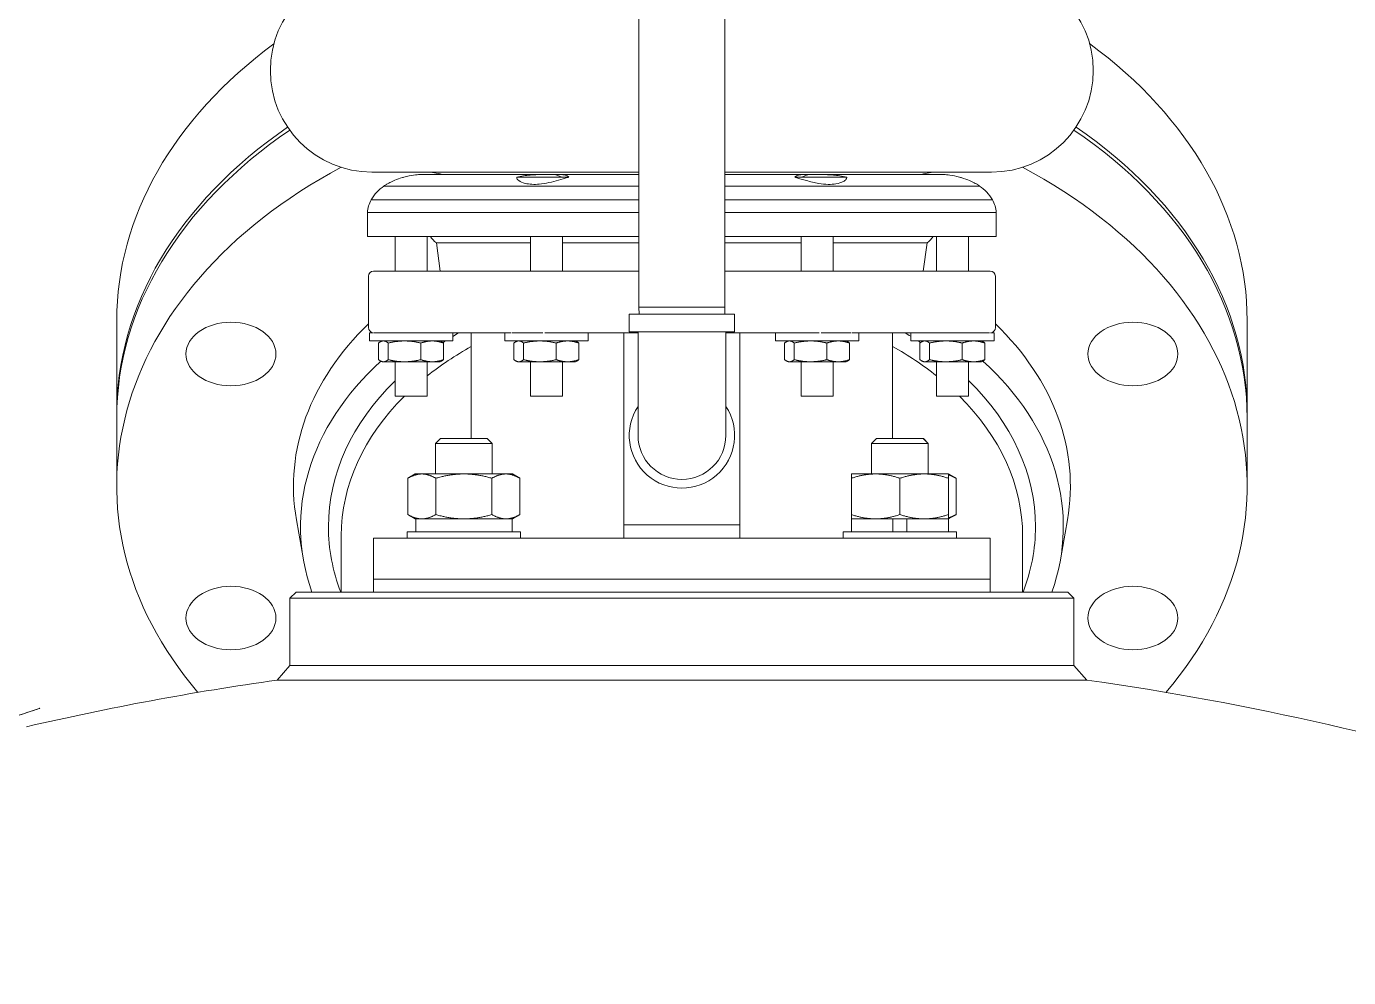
# Model space of a CAD drawing. Header units: inches. Extents: x 12 to 318, y 5 to 204.
# Drawn here: x 48.15 to 61.02, y 96.67 to 105.93 of the extents above; entities that cross this region are included whole.
import ezdxf

# ---------------------------------------------------------------- set-up
doc = ezdxf.new("R2010")
doc.units = ezdxf.units.IN
doc.header["$LTSCALE"] = 9.5
doc.header["$MEASUREMENT"] = 0
doc.layers.add('Visible', color=7, linetype='Continuous', lineweight=18)

msp = doc.modelspace()

# ---------------------------------------------------------------- linework, layer by layer
at = {"layer": 'Visible'}
for p, q in [((54.111159, 106.094912), (54.111159, 103.194124)), ((54.948462, 106.094912), (54.948462, 103.194124)), ((54.111159, 104.508959), (51.51369, 104.508959)), ((54.111159, 104.485979), (52.001794, 104.485979)), ((57.543114, 104.508959), (54.948462, 104.508959)), ((57.055011, 104.485979), (54.948462, 104.485979)), ((54.111159, 104.37263), (51.630421, 104.37263)), ((52.923469, 104.459239), (53.361634, 104.459239)), ((53.361634, 104.459239), (53.429386, 104.459239)), ((57.426383, 104.37263), (54.948462, 104.37263)), ((55.627418, 104.459239), (55.69517, 104.459239)), ((55.69517, 104.459239), (56.133336, 104.459239)), ((54.111159, 104.240552), (51.506158, 104.240552)), ((57.550647, 104.240552), (54.948462, 104.240552)), ((54.111159, 104.114177), (51.469494, 104.114177)), ((51.469494, 103.883479), (51.469494, 104.114177)), ((57.587311, 104.114177), (54.948462, 104.114177)), ((57.587311, 103.883479), (57.587311, 104.114177)), ((54.111159, 103.883479), (51.469494, 103.883479)), ((51.738244, 103.883479), (51.738244, 103.544912)), ((52.050744, 103.883479), (52.050744, 103.544912)), ((53.055198, 103.883479), (53.055198, 103.544912)), ((53.367698, 103.883479), (53.367698, 103.544912)), ((57.587311, 103.883479), (54.948462, 103.883479)), ((55.689106, 103.883479), (55.689106, 103.544912)), ((56.001606, 103.883479), (56.001606, 103.544912)), ((57.006061, 103.883479), (57.006061, 103.544912)), ((57.318561, 103.883479), (57.318561, 103.544912)), ((53.055198, 103.821651), (52.141451, 103.821651)), ((52.178505, 103.544912), (52.141451, 103.821651)), ((54.111159, 103.821651), (53.367698, 103.821651)), ((55.689106, 103.821651), (54.948462, 103.821651)), ((56.915353, 103.821651), (56.001606, 103.821651)), ((56.8783, 103.544912), (56.915353, 103.821651)), ((51.479811, 103.494912), (51.479811, 102.994912)), ((51.529811, 103.544912), (54.111159, 103.544912)), ((54.948462, 103.544912), (57.529811, 103.544912)), ((57.579811, 103.494912), (57.579811, 102.994912)), ((54.111159, 103.194124), (54.948462, 103.194124)), ((54.113287, 103.126014), (54.111159, 103.194124)), ((54.946334, 103.126014), (54.948462, 103.194124)), ((49.029811, 102.159912), (49.029811, 103.065892)), ((55.042409, 103.126014), (54.017212, 103.126014)), ((54.017212, 102.955148), (54.017212, 103.126014)), ((55.042409, 102.955148), (55.042409, 103.126014)), ((60.029811, 102.159912), (60.029811, 103.065892)), ((51.488494, 102.945479), (51.52729, 102.945479)), ((51.488494, 102.865479), (51.488494, 102.945479)), ((52.868139, 102.944912), (51.535852, 102.944912)), ((52.300494, 102.865479), (52.300494, 102.944912)), ((52.479811, 102.944912), (52.479811, 101.914006)), ((52.805448, 102.865479), (52.805448, 102.944912)), ((52.878825, 102.945479), (53.17577, 102.945479)), ((54.102645, 102.944912), (53.195027, 102.944912)), ((53.617448, 102.865479), (53.617448, 102.944912)), ((53.964811, 102.944912), (53.964811, 101.074912)), ((55.042409, 102.955148), (54.017212, 102.955148)), ((54.102645, 102.535463), (54.102645, 102.955148)), ((54.956976, 102.535463), (54.956976, 102.955148)), ((55.86487, 102.944912), (54.956976, 102.944912)), ((55.094811, 102.944912), (55.094811, 101.074912)), ((55.439356, 102.865479), (55.439356, 102.944912)), ((55.884483, 102.945479), (56.175544, 102.945479)), ((57.524154, 102.944912), (56.186596, 102.944912)), ((56.251356, 102.865479), (56.251356, 102.944912)), ((56.579811, 102.944912), (56.579811, 101.914006)), ((56.756311, 102.865479), (56.756311, 102.944912)), ((57.532725, 102.945479), (57.568311, 102.945479)), ((57.568311, 102.865479), (57.568311, 102.945479)), ((51.488494, 102.865479), (52.300494, 102.865479)), ((51.577958, 102.682786), (51.577958, 102.845172)), ((51.612994, 102.865479), (51.600353, 102.859585)), ((51.672224, 102.682786), (51.672224, 102.845172)), ((51.98876, 102.682786), (51.98876, 102.845172)), ((52.175994, 102.865479), (52.188635, 102.859585)), ((52.211029, 102.682786), (52.211029, 102.845172)), ((52.805448, 102.865479), (53.617448, 102.865479)), ((52.894912, 102.682786), (52.894912, 102.845172)), ((52.929948, 102.865479), (52.917307, 102.859585)), ((52.989179, 102.682786), (52.989179, 102.845172)), ((53.305714, 102.682786), (53.305714, 102.845172)), ((53.492948, 102.865479), (53.505589, 102.859585)), ((53.527983, 102.682786), (53.527983, 102.845172)), ((55.439356, 102.865479), (56.251356, 102.865479)), ((55.528821, 102.682786), (55.528821, 102.845172)), ((55.563856, 102.865479), (55.551215, 102.859585)), ((55.623087, 102.682786), (55.623087, 102.845172)), ((55.939623, 102.682786), (55.939623, 102.845172)), ((56.126856, 102.865479), (56.139497, 102.859585)), ((56.161892, 102.682786), (56.161892, 102.845172)), ((56.756311, 102.865479), (57.568311, 102.865479)), ((56.845775, 102.682786), (56.845775, 102.845172)), ((56.880811, 102.865479), (56.86817, 102.859585)), ((56.940041, 102.682786), (56.940041, 102.845172)), ((57.256577, 102.682786), (57.256577, 102.845172)), ((57.443811, 102.865479), (57.456451, 102.859585)), ((57.478846, 102.682786), (57.478846, 102.845172)), ((51.612994, 102.662479), (51.600353, 102.668374)), ((52.175994, 102.662479), (52.188635, 102.668374)), ((52.929948, 102.662479), (52.917307, 102.668374)), ((53.492948, 102.662479), (53.505589, 102.668374)), ((55.563856, 102.662479), (55.551215, 102.668374)), ((56.126856, 102.662479), (56.139497, 102.668374)), ((56.880811, 102.662479), (56.86817, 102.668374)), ((57.443811, 102.662479), (57.456451, 102.668374)), ((51.612994, 102.662479), (51.625091, 102.662479)), ((51.625091, 102.662479), (51.830492, 102.662479)), ((51.738244, 102.662479), (51.738244, 102.328479)), ((51.830492, 102.662479), (52.099895, 102.662479)), ((52.050744, 102.662479), (52.050744, 102.328479)), ((52.099895, 102.662479), (52.175994, 102.662479)), ((52.929948, 102.662479), (52.942046, 102.662479)), ((52.942046, 102.662479), (53.147446, 102.662479)), ((53.055198, 102.662479), (53.055198, 102.328479)), ((53.147446, 102.662479), (53.416849, 102.662479)), ((53.367698, 102.662479), (53.367698, 102.328479)), ((53.416849, 102.662479), (53.492948, 102.662479)), ((55.563856, 102.662479), (55.575954, 102.662479)), ((55.575954, 102.662479), (55.781355, 102.662479)), ((55.689106, 102.662479), (55.689106, 102.328479)), ((55.781355, 102.662479), (56.050757, 102.662479)), ((56.001606, 102.662479), (56.001606, 102.328479)), ((56.050757, 102.662479), (56.126856, 102.662479)), ((56.880811, 102.662479), (56.892908, 102.662479)), ((56.892908, 102.662479), (57.098309, 102.662479)), ((57.006061, 102.662479), (57.006061, 102.328479)), ((57.098309, 102.662479), (57.367711, 102.662479)), ((57.318561, 102.662479), (57.318561, 102.328479)), ((57.367711, 102.662479), (57.443811, 102.662479)), ((54.102645, 102.535463), (54.102645, 101.944912)), ((54.956976, 101.944912), (54.956976, 102.535463)), ((51.738244, 102.328479), (52.050744, 102.328479)), ((53.055198, 102.328479), (53.367698, 102.328479)), ((55.689106, 102.328479), (56.001606, 102.328479)), ((57.006061, 102.328479), (57.318561, 102.328479)), ((49.029811, 102.117485), (49.029811, 101.452805)), ((60.029811, 102.117485), (60.029811, 101.452805)), ((52.180562, 101.914006), (52.13222, 101.865703)), ((52.180562, 101.914006), (52.635059, 101.914006)), ((52.635059, 101.914006), (52.683401, 101.865703)), ((56.423562, 101.914006), (56.37522, 101.865703)), ((56.423562, 101.914006), (56.878059, 101.914006)), ((56.878059, 101.914006), (56.926401, 101.865703)), ((56.878059, 101.914006), (56.879059, 101.914006)), ((56.879059, 101.914006), (56.927401, 101.865703)), ((52.683401, 101.865703), (52.13222, 101.865703)), ((52.13222, 101.570404), (52.13222, 101.865703)), ((52.683401, 101.570404), (52.683401, 101.865703)), ((56.926401, 101.865703), (56.37522, 101.865703)), ((56.37522, 101.570404), (56.37522, 101.865703)), ((56.926401, 101.570404), (56.926401, 101.865703)), ((56.927401, 101.865703), (56.926401, 101.865703)), ((56.927401, 101.570404), (56.927401, 101.865703)), ((51.862283, 101.528207), (51.86229, 101.528211)), ((51.862283, 101.175101), (51.862283, 101.528207)), ((51.93537, 101.570404), (51.86229, 101.528211)), ((51.99867, 101.570404), (51.93537, 101.570404)), ((52.407821, 101.570404), (51.99867, 101.570404)), ((52.135057, 101.175101), (52.135057, 101.528207)), ((52.816962, 101.570404), (52.407821, 101.570404)), ((52.680585, 101.175101), (52.680585, 101.528207)), ((52.880251, 101.570404), (52.816962, 101.570404)), ((52.880251, 101.570404), (52.953331, 101.528211)), ((52.953338, 101.175101), (52.953338, 101.528207)), ((56.178363, 101.175101), (56.178363, 101.528207)), ((56.414599, 101.570404), (56.17837, 101.570404)), ((56.178376, 101.175101), (56.178376, 101.528207)), ((56.88704, 101.570404), (56.414599, 101.570404)), ((56.650823, 101.175101), (56.650823, 101.528207)), ((57.123251, 101.570404), (56.88704, 101.570404)), ((57.124251, 101.570404), (57.123251, 101.570404)), ((57.123258, 101.175101), (57.123258, 101.528207)), ((57.124251, 101.570404), (57.197331, 101.528211)), ((57.197338, 101.175101), (57.197338, 101.528207)), ((50.846652, 100.734609), (50.778412, 101.124619)), ((51.86229, 101.175097), (51.862283, 101.175101)), ((51.93537, 101.132904), (51.86229, 101.175097)), ((51.93537, 101.132904), (51.99867, 101.132904)), ((51.94136, 101.132904), (51.94136, 101.007904)), ((51.941363, 101.132904), (51.941363, 101.007904)), ((51.99867, 101.132904), (52.407821, 101.132904)), ((52.407821, 101.132904), (52.816962, 101.132904)), ((52.816962, 101.132904), (52.880251, 101.132904)), ((52.879162, 101.132904), (52.879162, 101.007904)), ((52.880251, 101.132904), (52.953331, 101.175097)), ((56.17837, 101.132904), (56.414599, 101.132904)), ((56.179459, 101.132904), (56.179459, 101.007904)), ((56.414599, 101.132904), (56.88704, 101.132904)), ((56.58302, 101.132904), (56.58302, 101.007904)), ((56.718622, 101.132904), (56.718622, 101.007904)), ((56.88704, 101.132904), (57.123251, 101.132904)), ((57.122162, 101.132904), (57.122162, 101.007904)), ((57.123251, 101.132904), (57.124251, 101.132904)), ((57.124251, 101.132904), (57.197331, 101.175097)), ((58.21297, 100.734609), (58.281209, 101.124619)), ((52.958992, 101.007904), (51.856629, 101.007904)), ((51.856629, 101.007904), (51.856629, 100.944912)), ((52.958992, 101.007904), (52.958992, 100.944912)), ((53.964811, 101.074912), (53.964811, 100.944912)), ((55.094811, 101.074912), (53.964811, 101.074912)), ((55.094811, 101.074912), (55.094811, 100.944912)), ((57.201992, 101.007904), (56.099629, 101.007904)), ((56.099629, 101.007904), (56.099629, 100.944912)), ((57.201992, 101.007904), (57.201992, 100.944912)), ((51.214811, 100.968437), (51.214811, 100.419912)), ((51.529811, 100.944912), (51.529811, 100.544912)), ((51.529811, 100.944912), (52.529811, 100.944912)), ((52.529811, 100.944912), (56.529811, 100.944912)), ((55.094811, 100.944912), (53.964811, 100.944912)), ((56.529811, 100.944912), (57.529811, 100.944912)), ((57.529811, 100.544912), (57.529811, 100.944912)), ((57.844811, 100.968437), (57.844811, 100.419912)), ((52.529811, 100.544912), (51.529811, 100.544912)), ((51.529811, 100.544912), (51.529811, 100.419912)), ((51.529811, 100.544912), (52.529811, 100.544912)), ((52.529811, 100.544912), (56.529811, 100.544912)), ((52.529811, 100.544912), (56.529811, 100.544912)), ((57.529811, 100.544912), (56.529811, 100.544912)), ((56.529811, 100.544912), (57.529811, 100.544912)), ((57.529811, 100.419912), (57.529811, 100.544912)), ((50.774811, 100.419912), (50.714811, 100.359912)), ((58.344811, 100.359912), (50.714811, 100.359912)), ((50.714811, 100.359912), (50.714811, 99.705594)), ((50.774811, 100.419912), (51.586383, 100.419912)), ((52.198232, 100.419912), (51.586383, 100.419912)), ((52.198232, 100.419912), (56.861389, 100.419912)), ((57.473238, 100.419912), (56.861389, 100.419912)), ((57.473238, 100.419912), (58.284811, 100.419912)), ((58.284811, 100.419912), (58.344811, 100.359912)), ((58.344811, 100.359912), (58.344811, 99.705594)), ((50.714811, 99.705594), (50.590998, 99.563405)), ((50.714811, 99.705594), (51.832198, 99.705594)), ((51.832198, 99.705594), (58.344811, 99.705594)), ((58.344811, 99.705594), (58.468623, 99.563405)), ((51.74465, 99.563405), (50.590998, 99.563405)), ((58.468623, 99.563405), (51.74465, 99.563405))]:
    msp.add_line(p, q, dxfattribs=at)
for centre, radius, start, end in [((51.51369, 105.497972), 0.989013, 90, 270), ((57.543114, 105.497972), 0.989013, 270, 90), ((52.044918, 104.005846), 0.503113, 72.6161322, 90), ((57.011887, 104.005846), 0.503113, 90, 107.3838678), ((51.88438, 104.009201), 0.443368, 124.9453408, 148.5468033), ((51.953318, 103.934424), 0.544322, 123.2693246, 126.3850961), ((57.103486, 103.934424), 0.544322, 53.6149039, 56.7306754), ((57.172424, 104.009201), 0.443368, 31.4531967, 55.0546592), ((51.758007, 104.098979), 0.288913, 150.6582796, 176.9846737), ((57.298798, 104.098979), 0.288913, 3.0153263, 29.3417204), ((52.208162, 103.941884), 0.1375, 205.1354813, 240.9760883), ((56.848642, 103.941884), 0.1375, 299.0239117, 334.8645187), ((51.529811, 103.494912), 0.05, 90, 180), ((57.529811, 103.494912), 0.05, 0, 90), ((51.529811, 102.994912), 0.05, 180, 261.3597917), ((57.529811, 102.994912), 0.05, 278.6402083, 0), ((54.529811, 101.944912), 0.512598, 146.4426902, 33.5573098), ((54.529811, 101.944912), 0.427165, 180, 0), ((54.529811, 71.647692), 28.192219, 98.0312245, 103.0763399), ((54.529811, 71.647692), 28.192219, 62.5561831, 81.9687755)]:
    msp.add_arc(centre, radius, start, end, dxfattribs=at)
for centre, major_axis, ratio, start_param, end_param in [((54.529811, 103.065892), (-5.5, 0), 0.707106781, 5.51897422, 6.283185307), ((54.529811, 103.065892), (5.5, 0), 0.707106781, 0, 0.765137086), ((54.529811, 102.159912), (-5.5, 0), 0.707106781, 5.48447291, 6.28863988), ((54.529811, 102.117485), (-5.5, 0), 0.707106781, 5.479400755, 6.283185307), ((54.529811, 102.117485), (5.5, 0), 0.707106781, 0, 0.804260914), ((54.529811, 102.159912), (5.5, 0), 0.707106781, 6.277730735, 7.08238662), ((54.529811, 101.452805), (-5.5, 0), 0.707106781, 5.359541835, 6.826032054), ((53.265098, 103.775602), (0, 0.710378), 0.5, 6.007935257, 6.283185307), ((55.791706, 103.775602), (0, 0.710378), 0.5, 0, 0.27525005), ((54.529811, 101.452805), (5.5, 0), 0.707106781, 5.74033856, 7.207068889), ((54.529811, 101.452805), (-3.78, 0), 0.707106781, 5.383762449, 5.38415928), ((54.529811, 101.452805), (-3.78, 0), 0.707106781, 4.040618681, 4.04190042), ((54.529811, 101.452805), (-3.78, 0), 0.707106781, 5.651237282, 6.406280498), ((54.529811, 101.056825), (-3.44, 0), 0.707106781, 5.394555475, 5.417419681), ((54.529811, 101.056825), (-3.44, 0), 0.707106781, 4.008432957, 4.030222486), ((54.529811, 101.452805), (3.78, 0), 0.707106781, 6.160090117, 6.915133333), ((54.529811, 100.968437), (3.315, 0), 0.707106781, 2.237502953, 2.415588453), ((54.529811, 101.056825), (-3.44, 0), 0.707106781, 5.444816738, 5.454440933), ((54.529811, 100.968437), (3.315, 0), 0.707106781, 0.727283189, 0.9040897), ((54.529811, 101.056825), (-3.44, 0), 0.707106781, 3.97091942, 3.979961223), ((54.529811, 101.056825), (-3.711241, 0), 0.707106781, 5.622005729, 6.528337156), ((54.529811, 101.056825), (3.711241, 0), 0.707106781, 6.038033459, 6.944790634), ((54.529811, 101.056825), (-3.44, 0), 0.707106781, 5.659106869, 6.283185307), ((54.529811, 101.056825), (3.44, 0), 0.707106781, 0, 0.62547836), ((54.529811, 100.968437), (-3.315, 0), 0.707106781, 5.664200947, 6.283185307), ((54.529811, 100.968437), (3.315, 0), 0.707106781, 0, 0.61898436), ((54.529811, 101.056825), (-3.44, 0), 0.707106781, 0, 0.264928829), ((54.529811, 101.056825), (3.44, 0), 0.707106781, 6.018256478, 6.283185307)]:
    msp.add_ellipse(centre, major_axis=major_axis, ratio=ratio, start_param=start_param, end_param=end_param, dxfattribs=at)
for centre, major_axis in [((50.141383, 102.738146), (0.4375, 0)), ((58.918238, 102.738146), (0.4375, 0)), ((50.141383, 100.167464), (-0.4375, 0)), ((58.918238, 100.167464), (-0.4375, 0))]:
    msp.add_ellipse(centre, major_axis=major_axis, ratio=0.707106781, dxfattribs=at)
for points, knots in [([(52.001794, 104.485979), (52.001794, 104.485979), (52.001786, 104.485979), (52.001723, 104.485979), (52.001593, 104.485979), (52.000587, 104.485979), (51.998646, 104.485978), (51.991751, 104.485908), (51.986113, 104.485815), (51.963952, 104.484977), (51.942486, 104.483519), (51.891959, 104.476459), (51.85996, 104.470156), (51.824453, 104.459239)], [-0.007942405, -0.007942405, -0.007942405, -0.007942405, 0, 0, 0.0265587398, 0.0265587398, 0.1269250631, 0.1269250631, 0.2580243423, 0.2580243423, 0.5438067165, 0.5438067165, 0.8657505603, 0.8657505603, 0.8657505603, 0.8657505603]), ([(52.923469, 104.459239), (52.968275, 104.470156), (53.011936, 104.476459), (53.090603, 104.483519), (53.128836, 104.484977), (53.183202, 104.485815), (53.200088, 104.485908), (53.229149, 104.485978), (53.241357, 104.485979), (53.256257, 104.485979), (53.259337, 104.485979), (53.26329, 104.485979), (53.264195, 104.485979), (53.265098, 104.485979)], [0, 0, 0, 0, 0.369847229, 0.369847229, 0.698152371, 0.698152371, 0.848758466, 0.848758466, 0.964058719, 0.964058719, 0.994569246, 0.994569246, 1.003693435, 1.003693435, 1.003693435, 1.003693435]), ([(53.265098, 104.485979), (53.266001, 104.485979), (53.266899, 104.485979), (53.270788, 104.485979), (53.273738, 104.485979), (53.287632, 104.485979), (53.297899, 104.485978), (53.320065, 104.485908), (53.331313, 104.485815), (53.363518, 104.484977), (53.380285, 104.483519), (53.408425, 104.476459), (53.420086, 104.470156), (53.429386, 104.459239)], [-0.007942405, -0.007942405, -0.007942405, -0.007942405, 0, 0, 0.0265587405, 0.0265587405, 0.1269250639, 0.1269250639, 0.2580243435, 0.2580243435, 0.5438067204, 0.5438067204, 0.8657505612, 0.8657505612, 0.8657505612, 0.8657505612]), ([(55.627418, 104.459239), (55.636718, 104.470156), (55.648379, 104.476459), (55.676519, 104.483519), (55.693286, 104.484977), (55.725491, 104.485815), (55.73674, 104.485908), (55.758905, 104.485978), (55.769172, 104.485979), (55.783066, 104.485979), (55.786016, 104.485979), (55.789905, 104.485979), (55.790804, 104.485979), (55.791706, 104.485979)], [0, 0, 0, 0, 0.369847229, 0.369847229, 0.698152371, 0.698152371, 0.848758466, 0.848758466, 0.964058719, 0.964058719, 0.994569246, 0.994569246, 1.003693435, 1.003693435, 1.003693435, 1.003693435]), ([(55.791706, 104.485979), (55.792609, 104.485979), (55.793515, 104.485979), (55.797467, 104.485979), (55.800547, 104.485979), (55.815447, 104.485979), (55.827655, 104.485978), (55.856716, 104.485908), (55.873602, 104.485815), (55.927968, 104.484977), (55.966201, 104.483519), (56.044868, 104.476459), (56.088529, 104.470156), (56.133336, 104.459239)], [-0.007942405, -0.007942405, -0.007942405, -0.007942405, 0, 0, 0.0265587399, 0.0265587399, 0.1269250639, 0.1269250639, 0.2580243439, 0.2580243439, 0.5438067201, 0.5438067201, 0.865750566, 0.865750566, 0.865750566, 0.865750566]), ([(57.232352, 104.459239), (57.196844, 104.470156), (57.164845, 104.476459), (57.114318, 104.483519), (57.092852, 104.484977), (57.070691, 104.485815), (57.065054, 104.485908), (57.058158, 104.485978), (57.056217, 104.485979), (57.055211, 104.485979), (57.055081, 104.485979), (57.055018, 104.485979), (57.055011, 104.485979), (57.055011, 104.485979)], [0, 0, 0, 0, 0.369847225, 0.369847225, 0.698152369, 0.698152369, 0.848758464, 0.848758464, 0.964058717, 0.964058717, 0.994569245, 0.994569245, 1.003693434, 1.003693434, 1.003693434, 1.003693434]), ([(51.80923, 104.455036), (51.782038, 104.447264), (51.757873, 104.438473), (51.716992, 104.421659), (51.700087, 104.413594), (51.673455, 104.400098), (51.664, 104.394795), (51.656131, 104.390351), (51.654714, 104.389538), (51.654715, 104.389535)], [-1.7515344005, -1.7515344005, -1.7515344005, -1.7515344005, -1.5072641988, -1.5072641988, -1.2656129478, -1.2656129478, -1.016038721, -1.016038721, -0.8761281662, -0.8761281662, -0.8761281662, -0.8761281662]), ([(53.414944, 104.455036), (53.388175, 104.447264), (53.358689, 104.438473), (53.298159, 104.421659), (53.266985, 104.413594), (53.203855, 104.400098), (53.171966, 104.394795), (53.116482, 104.389638), (53.092772, 104.388968), (53.046166, 104.391178), (53.024005, 104.394409), (52.977763, 104.405957), (52.95649, 104.415673), (52.92932, 104.435789), (52.922201, 104.446088), (52.922688, 104.455036)], [-1.751534401, -1.751534401, -1.751534401, -1.751534401, -1.507264199, -1.507264199, -1.265612948, -1.265612948, -1.016038721, -1.016038721, -0.813659189, -0.813659189, -0.590671631, -0.590671631, -0.282031987, -0.282031987, -0.000296534, -0.000296534, -0.000296534, -0.000296534]), ([(56.134116, 104.455036), (56.134433, 104.449218), (56.131525, 104.442827), (56.119848, 104.429549), (56.110606, 104.422641), (56.080824, 104.406974), (56.05689, 104.399028), (56.005386, 104.390599), (55.979864, 104.388969), (55.923203, 104.390485), (55.892453, 104.393859), (55.820924, 104.406043), (55.780105, 104.415956), (55.705985, 104.436123), (55.672182, 104.446233), (55.64186, 104.455036)], [-1.751957248, -1.751957248, -1.751957248, -1.751957248, -1.569152472, -1.569152472, -1.371506474, -1.371506474, -1.074775693, -1.074775693, -0.838721318, -0.838721318, -0.590919966, -0.590919966, -0.277463852, -0.277463852, -0.000296534, -0.000296534, -0.000296534, -0.000296534]), ([(57.402089, 104.389535), (57.402089, 104.389534), (57.401805, 104.389695), (57.399214, 104.391178), (57.393605, 104.394409), (57.372093, 104.405957), (57.353188, 104.415673), (57.306181, 104.435789), (57.278883, 104.446088), (57.247574, 104.455036)], [-0.8761281662, -0.8761281662, -0.8761281662, -0.8761281662, -0.8136591889, -0.8136591889, -0.5906716306, -0.5906716306, -0.2820319873, -0.2820319873, -0.000296534, -0.000296534, -0.000296534, -0.000296534]), ([(48.029811, 99.205264), (48.029811, 99.205264), (48.01487, 99.200386), (47.952322, 99.179947), (47.904728, 99.16439), (47.779509, 99.123404), (47.70178, 99.097939), (47.523183, 99.039321), (47.42231, 99.006164), (47.202448, 98.933744), (47.074796, 98.89162), (46.797529, 98.79987), (46.647923, 98.750247), (46.336646, 98.646682), (46.174748, 98.592665), (45.849941, 98.483956), (45.687031, 98.429263), (45.529811, 98.376324)], [29.508783218, 29.508783218, 29.508783219, 29.508783219, 30.701381896, 30.701381896, 31.893980573, 31.893980573, 33.08657925, 33.08657925, 34.279177928, 34.279177928, 35.543288662, 35.543288662, 36.807399395, 36.807399395, 38.071510129, 38.071510129, 39.335620863, 39.335620863, 39.335620863, 39.335620863])]:
    msp.add_open_spline(points, degree=3, knots=knots, dxfattribs=at)
for points in [[(51.824453, 104.459239), (51.819289, 104.457864), (51.814213, 104.456461), (51.80923, 104.455036)], [(52.922688, 104.455036), (52.922765, 104.456461), (52.923024, 104.457864), (52.923469, 104.459239)], [(53.429386, 104.459239), (53.424668, 104.457864), (53.41985, 104.456461), (53.414944, 104.455036)], [(55.64186, 104.455036), (55.636954, 104.456461), (55.632136, 104.457864), (55.627418, 104.459239)], [(56.133336, 104.459239), (56.133781, 104.457864), (56.134039, 104.456461), (56.134116, 104.455036)], [(57.247574, 104.455036), (57.242591, 104.456461), (57.237515, 104.457864), (57.232352, 104.459239)]]:
    msp.add_open_spline(points, degree=3, dxfattribs=at)
for points, weights in [([(51.625091, 102.865479), (51.603217, 102.865479), (51.577958, 102.845172)], [1, 1.0379548493, 1]), ([(51.672224, 102.845172), (51.646966, 102.865479), (51.625091, 102.865479)], [1, 1.0379548493, 1]), ([(51.830492, 102.865479), (51.75704, 102.865479), (51.672224, 102.845172)], [1, 1.0379548493, 1]), ([(51.98876, 102.845172), (51.903945, 102.865479), (51.830492, 102.865479)], [1, 1.0379548493, 1]), ([(52.099895, 102.865479), (52.048317, 102.865479), (51.98876, 102.845172)], [1, 1.0379548493, 1]), ([(52.211029, 102.845172), (52.151472, 102.865479), (52.099895, 102.865479)], [1, 1.0379548493, 1]), ([(52.188635, 102.859585), (52.199273, 102.854624), (52.211029, 102.845172)], [1.01883167313, 1.01731429853, 1]), ([(52.942046, 102.865479), (52.920171, 102.865479), (52.894912, 102.845172)], [1, 1.0379548493, 1]), ([(52.989179, 102.845172), (52.96392, 102.865479), (52.942046, 102.865479)], [1, 1.0379548493, 1]), ([(53.147446, 102.865479), (53.073994, 102.865479), (52.989179, 102.845172)], [1, 1.0379548493, 1]), ([(53.305714, 102.845172), (53.220899, 102.865479), (53.147446, 102.865479)], [1, 1.0379548493, 1]), ([(53.416849, 102.865479), (53.365271, 102.865479), (53.305714, 102.845172)], [1, 1.0379548493, 1]), ([(53.527983, 102.845172), (53.468427, 102.865479), (53.416849, 102.865479)], [1, 1.0379548493, 1]), ([(53.505589, 102.859585), (53.516227, 102.854624), (53.527983, 102.845172)], [1.01883167313, 1.01731429853, 1]), ([(55.575954, 102.865479), (55.554079, 102.865479), (55.528821, 102.845172)], [1, 1.0379548493, 1]), ([(55.623087, 102.845172), (55.597828, 102.865479), (55.575954, 102.865479)], [1, 1.0379548493, 1]), ([(55.781355, 102.865479), (55.707902, 102.865479), (55.623087, 102.845172)], [1, 1.0379548493, 1]), ([(55.939623, 102.845172), (55.854807, 102.865479), (55.781355, 102.865479)], [1, 1.0379548493, 1]), ([(56.050757, 102.865479), (55.999179, 102.865479), (55.939623, 102.845172)], [1, 1.0379548493, 1]), ([(56.161892, 102.845172), (56.102335, 102.865479), (56.050757, 102.865479)], [1, 1.0379548493, 1]), ([(56.139497, 102.859585), (56.150136, 102.854624), (56.161892, 102.845172)], [1.01883167313, 1.01731429853, 1]), ([(56.892908, 102.865479), (56.871034, 102.865479), (56.845775, 102.845172)], [1, 1.0379548493, 1]), ([(56.940041, 102.845172), (56.914783, 102.865479), (56.892908, 102.865479)], [1, 1.0379548493, 1]), ([(57.098309, 102.865479), (57.024857, 102.865479), (56.940041, 102.845172)], [1, 1.0379548493, 1]), ([(57.256577, 102.845172), (57.171761, 102.865479), (57.098309, 102.865479)], [1, 1.0379548493, 1]), ([(57.367711, 102.865479), (57.316134, 102.865479), (57.256577, 102.845172)], [1, 1.0379548493, 1]), ([(57.478846, 102.845172), (57.419289, 102.865479), (57.367711, 102.865479)], [1, 1.0379548493, 1]), ([(57.456451, 102.859585), (57.46709, 102.854624), (57.478846, 102.845172)], [1.01883167313, 1.01731429853, 1]), ([(51.577958, 102.682786), (51.603217, 102.662479), (51.625091, 102.662479)], [1, 1.0379548493, 1]), ([(51.625091, 102.662479), (51.646966, 102.662479), (51.672224, 102.682786)], [1, 1.0379548493, 1]), ([(51.672224, 102.682786), (51.75704, 102.662479), (51.830492, 102.662479)], [1, 1.0379548493, 1]), ([(51.830492, 102.662479), (51.903945, 102.662479), (51.98876, 102.682786)], [1, 1.0379548493, 1]), ([(51.98876, 102.682786), (52.048317, 102.662479), (52.099895, 102.662479)], [1, 1.0379548493, 1]), ([(52.099895, 102.662479), (52.151472, 102.662479), (52.211029, 102.682786)], [1, 1.0379548493, 1]), ([(52.211029, 102.682786), (52.199273, 102.673335), (52.188635, 102.668374)], [1, 1.01731429853, 1.01883167313]), ([(52.894912, 102.682786), (52.920171, 102.662479), (52.942046, 102.662479)], [1, 1.0379548493, 1]), ([(52.942046, 102.662479), (52.96392, 102.662479), (52.989179, 102.682786)], [1, 1.0379548493, 1]), ([(52.989179, 102.682786), (53.073994, 102.662479), (53.147446, 102.662479)], [1, 1.0379548493, 1]), ([(53.147446, 102.662479), (53.220899, 102.662479), (53.305714, 102.682786)], [1, 1.0379548493, 1]), ([(53.305714, 102.682786), (53.365271, 102.662479), (53.416849, 102.662479)], [1, 1.0379548493, 1]), ([(53.416849, 102.662479), (53.468427, 102.662479), (53.527983, 102.682786)], [1, 1.0379548493, 1]), ([(53.527983, 102.682786), (53.516227, 102.673335), (53.505589, 102.668374)], [1, 1.01731429853, 1.01883167313]), ([(55.528821, 102.682786), (55.554079, 102.662479), (55.575954, 102.662479)], [1, 1.0379548493, 1]), ([(55.575954, 102.662479), (55.597828, 102.662479), (55.623087, 102.682786)], [1, 1.0379548493, 1]), ([(55.623087, 102.682786), (55.707902, 102.662479), (55.781355, 102.662479)], [1, 1.0379548493, 1]), ([(55.781355, 102.662479), (55.854807, 102.662479), (55.939623, 102.682786)], [1, 1.0379548493, 1]), ([(55.939623, 102.682786), (55.999179, 102.662479), (56.050757, 102.662479)], [1, 1.0379548493, 1]), ([(56.050757, 102.662479), (56.102335, 102.662479), (56.161892, 102.682786)], [1, 1.0379548493, 1]), ([(56.161892, 102.682786), (56.150136, 102.673335), (56.139497, 102.668374)], [1, 1.01731429853, 1.01883167313]), ([(56.845775, 102.682786), (56.871034, 102.662479), (56.892908, 102.662479)], [1, 1.0379548493, 1]), ([(56.892908, 102.662479), (56.914783, 102.662479), (56.940041, 102.682786)], [1, 1.0379548493, 1]), ([(56.940041, 102.682786), (57.024857, 102.662479), (57.098309, 102.662479)], [1, 1.0379548493, 1]), ([(57.098309, 102.662479), (57.171761, 102.662479), (57.256577, 102.682786)], [1, 1.0379548493, 1]), ([(57.256577, 102.682786), (57.316134, 102.662479), (57.367711, 102.662479)], [1, 1.0379548493, 1]), ([(57.367711, 102.662479), (57.419289, 102.662479), (57.478846, 102.682786)], [1, 1.0379548493, 1]), ([(57.478846, 102.682786), (57.46709, 102.673335), (57.456451, 102.668374)], [1, 1.01731429853, 1.01883167313]), ([(51.99867, 101.570404), (51.935372, 101.570404), (51.862283, 101.528207)], [1, 1.0379548493, 1]), ([(52.135057, 101.528207), (52.061968, 101.570404), (51.99867, 101.570404)], [1, 1.0379548493, 1]), ([(52.407821, 101.570404), (52.281231, 101.570404), (52.135057, 101.528207)], [1, 1.0379548493, 1]), ([(52.680585, 101.528207), (52.534411, 101.570404), (52.407821, 101.570404)], [1, 1.0379548493, 1]), ([(52.816962, 101.570404), (52.753669, 101.570404), (52.680585, 101.528207)], [1, 1.0379548493, 1]), ([(52.953338, 101.528207), (52.880254, 101.570404), (52.816962, 101.570404)], [1, 1.0379548493, 1]), ([(56.17837, 101.570404), (56.178367, 101.570404), (56.178363, 101.528207)], [1, 1.0379548493, 1]), ([(56.178376, 101.528207), (56.178372, 101.570404), (56.17837, 101.570404)], [1, 1.0379548493, 1]), ([(56.414599, 101.570404), (56.304968, 101.570404), (56.178376, 101.528207)], [1, 1.0379548493, 1]), ([(56.650823, 101.528207), (56.524231, 101.570404), (56.414599, 101.570404)], [1, 1.0379548493, 1]), ([(56.88704, 101.570404), (56.777411, 101.570404), (56.650823, 101.528207)], [1, 1.0379548493, 1]), ([(57.123258, 101.528207), (56.996669, 101.570404), (56.88704, 101.570404)], [1, 1.0379548493, 1]), ([(57.123251, 101.570404), (57.123254, 101.570402), (57.123258, 101.528207)], [1.0000030929, 1.03795330279, 1]), ([(57.197338, 101.528207), (57.158257, 101.550772), (57.123254, 101.561079)], [1, 1.01994404084, 1.01892819]), ([(51.862283, 101.175101), (51.935372, 101.132904), (51.99867, 101.132904)], [1, 1.0379548493, 1]), ([(51.99867, 101.132904), (52.061968, 101.132904), (52.135057, 101.175101)], [1, 1.0379548493, 1]), ([(52.135057, 101.175101), (52.281231, 101.132904), (52.407821, 101.132904)], [1, 1.0379548493, 1]), ([(52.407821, 101.132904), (52.534411, 101.132904), (52.680585, 101.175101)], [1, 1.0379548493, 1]), ([(52.680585, 101.175101), (52.753669, 101.132904), (52.816962, 101.132904)], [1, 1.0379548493, 1]), ([(52.816962, 101.132904), (52.880254, 101.132904), (52.953338, 101.175101)], [1, 1.0379548493, 1]), ([(56.178363, 101.175101), (56.178367, 101.132904), (56.17837, 101.132904)], [1, 1.0379548493, 1]), ([(56.17837, 101.132904), (56.178372, 101.132904), (56.178376, 101.175101)], [1, 1.0379548493, 1]), ([(56.178376, 101.175101), (56.304968, 101.132904), (56.414599, 101.132904)], [1, 1.0379548493, 1]), ([(56.414599, 101.132904), (56.524231, 101.132904), (56.650823, 101.175101)], [1, 1.0379548493, 1]), ([(56.650823, 101.175101), (56.777411, 101.132904), (56.88704, 101.132904)], [1, 1.0379548493, 1]), ([(56.88704, 101.132904), (56.996669, 101.132904), (57.123258, 101.175101)], [1, 1.0379548493, 1]), ([(57.123258, 101.175101), (57.123254, 101.132906), (57.123251, 101.132904)], [1, 1.03795330279, 1.0000030929]), ([(57.123254, 101.142229), (57.158257, 101.152536), (57.197338, 101.175101)], [1.01892819, 1.01994404084, 1])]:
    msp.add_rational_spline(points, weights, degree=2, dxfattribs=at)

doc.saveas('drawing.dxf')
